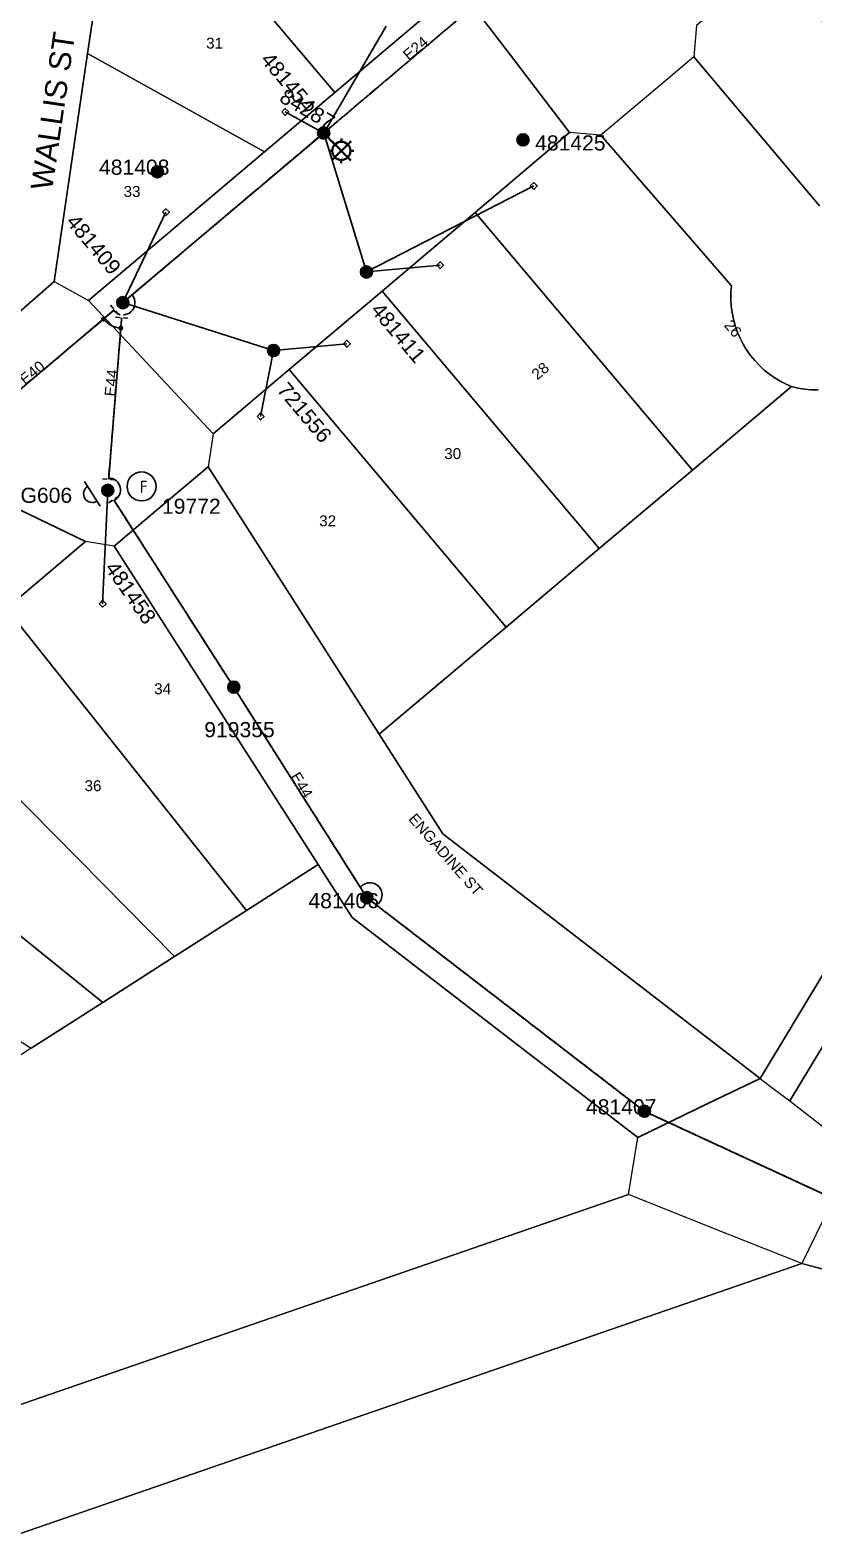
# Model space of a CAD drawing. Header units: metres. Extents: x 259983 to 262112, y 6265371 to 6267114.
# Drawn here: x 261040.3 to 261169.8, y 6265747.6 to 6265995.3 of the extents above; entities that cross this region are included whole.
import ezdxf
from ezdxf.enums import TextEntityAlignment as Align

# ---------------------------------------------------------------- set-up
doc = ezdxf.new("R2010")
doc.units = ezdxf.units.M
doc.linetypes.add('Cable Exist OH', pattern=[1, 1, 0])
doc.layers.get('0').update_dxf_attribs({"color": 6})
for name, color, linetype, lineweight in [('Cadastre Land Parcels_SP_EXT', 9, 'Continuous', 5), ('Cadastre Road Names_SP_HV_LV_SL_EXT', 9, 'Continuous', 5), ('Cadastre Roads_SP_EXT', 9, 'Continuous', 5)]:
    doc.layers.add(name, color=color, linetype=linetype, lineweight=lineweight)
for name, color, linetype in [('Equip_SP_HV_EXT', 7, 'Continuous'), ('Equip_SP_SL_EXT', 7, 'Continuous'), ('Mains_HV_EXT', 7, 'Continuous'), ('Mains_HV_NEW', 2, 'Continuous'), ('Mains_HV_NEW_Hardwired', 2, 'Continuous'), ('Mains_LV_EXT', 7, 'Continuous'), ('Mains_SL_EXT', 7, 'Continuous'), ('OH_Details_SP_MISC', 7, 'Continuous'), ('Services_SP_EXT', 7, 'Continuous'), ('SupportsOH_SP_TR_HV_LV_SL_EXT', 7, 'Continuous')]:
    doc.layers.add(name, color=color, linetype=linetype)
doc.layers.add('Features_HIDE', color=1, linetype='Continuous', plot=False)
doc.styles.add('iecARIAL', font='arial.ttf', dxfattribs={"height": 2})
doc.styles.add('iecISOCP', font='isocp.shx')
doc.styles.add('POLE_LABEL', font='arial.ttf')
doc.styles.get("Standard").update_dxf_attribs({"font": 'arial.ttf'})

# ---------------------------------------------------------------- blocks, each defined once
blk = doc.blocks.new('*U152')
at = {"lineweight": 40}
for p, q in [((0, 0), (1.86, -1.88)), ((4.52, -1.36), (1.32, -4.53)), ((1.33, -1.35), (4.5, -4.55)), ((2.93, -0.88), (2.92, -1.45)), ((0.85, -2.94), (1.42, -2.94)), ((2.91, -5.01), (2.91, -4.45)), ((4.98, -2.96), (4.42, -2.96))]:
    blk.add_line(p, q, dxfattribs=at)
blk.add_circle((2.92, -2.95), 1.5, dxfattribs=at)
at = {"style": 'iecARIAL', "flags": 8}
blk.add_attdef('ASSET_NUM', (1.5, 1.5), '', height=2.5, dxfattribs=at)
for tag, p, height, flags in [('OPERATING_VOLTAGE', (0.98, -1.65), 0.2, 9), ('ORIENTATION', (0.98, -1.85), 0.2, 9), ('OWNED_BY', (0.98, -2.05), 0.2, 9), ('STATE', (0.98, -2.25), 0.2, 9), ('CONSTRUCTED_VOLTAGE', (0.98, -0.65), 0.2, 9), ('CONTROL_TYPE', (0.98, -0.85), 0.2, 9), ('LANTERN_PURPOSE', (0.98, -1.05), 0.2, 9), ('LANTERN_TYPE', (0.98, -1.25), 0.2, 9), ('NO_PHASES', (0.98, -1.45), 0.2, 9), ('USAGE', (0.98, -2.45), 0.2, 9), ('CEXIST', (0.98, -2.65), 0.2, 9), ('LNUMBER', (2.18, -3.25), 2.5, 8), ('CNEW', (0.98, -2.85), 0.2, 9), ('CNUMBER', (0.98, -3.05), 0.2, 9), ('CREMOVE', (0.98, -3.25), 0.2, 9), ('CREPLACE', (0.98, -3.45), 0.2, 9), ('LKINGHEIGHT', (0.98, -3.65), 0.2, 9), ('LBRACKET', (0.98, -3.85), 0.2, 9), ('LBRACKETVOCAB', (0.98, -4.05), 0.2, 9), ('LCATEGORY', (0.98, -4.25), 0.2, 9), ('LCHARGE1', (0.98, -4.45), 0.2, 9), ('LCHARGE1PERCENT', (0.98, -4.65), 0.2, 9), ('LCHARGE2', (0.98, -4.85), 0.2, 9), ('LCHARGE2PERCENT', (0.98, -5.05), 0.2, 9), ('LCHARGE3', (0.98, -5.25), 0.2, 9), ('LCHARGE3PERCENT', (0.98, -5.45), 0.2, 9), ('LEXIST', (0.98, -5.65), 0.2, 9), ('LLAMP', (0.98, -5.85), 0.2, 9), ('LLAMPVOCAB', (0.98, -6.05), 0.2, 9), ('LMAST', (0.98, -6.25), 0.2, 9), ('LMASTVOCAB', (0.98, -6.45), 0.2, 9), ('LNEW', (0.98, -6.65), 0.2, 9), ('LANTNUMBER', (0.98, -6.85), 0.2, 9), ('LOUTREACH', (0.98, -7.25), 0.2, 9), ('LOUTREACHVOCAB', (0.98, -7.45), 0.2, 9), ('STREETNAME', (0.98, -9.25), 0.2, 9), ('SUBURB', (0.98, -9.45), 0.2, 1), ('LRATECODE', (0.98, -7.65), 0.2, 9), ('LREMOVE', (0.98, -7.85), 0.2, 9), ('LREPLACE', (0.98, -8.05), 0.2, 9), ('LTYPE', (0.98, -8.25), 0.2, 9), ('LTYPEVOCAB', (0.98, -8.45), 0.2, 9), ('LEGEND', (0.98, -8.65), 0.2, 9), ('LOCATION', (0.98, -8.85), 0.2, 9), ('NOTES', (0.98, -9.05), 0.2, 9)]:
    blk.add_attdef(tag, p, '', height=height, dxfattribs=dict(flags=flags))
blk = doc.blocks.new('CCP_EXT')
at = {"flags": 9}
blk.add_attdef('NOTES', text='', height=0.2, dxfattribs=at).set_placement((0, -2), align=Align.MIDDLE_LEFT)
blk.add_wipeout([(0, 0.57), (0.57, 0), (0, -0.57), (-0.57, 0)])
blk.add_lwpolyline([(-0.57, 0), (0, 0.57), (0.57, 0), (0, -0.57), (-0.57, 0)])
at = {"flags": 1}
blk.add_attdef('Z', (0, 0), '', height=0.2, dxfattribs=at)
at = {"flags": 9}
for tag, p in [('CCP_TYPE', (0, 0)), ('CONSTRUCTED_VOLTAGE', (0, -0.2)), ('OPERATING_VOLTAGE', (0, -0.6)), ('ORIENTATION', (0, -0.8)), ('OWNED_BY', (0, -1)), ('STATE', (0, -1.8)), ('NO_PHASES', (0, -0.4)), ('USAGE', (0, -1.2)), ('LEGEND', (0, -1.4)), ('LIFE_SUPPORT', (0, -1.6))]:
    blk.add_attdef(tag, text='', height=0.2, dxfattribs=at).set_placement(p, align=Align.MIDDLE_LEFT)
blk = doc.blocks.new('POLE_EXT')
blk.add_hatch(color=256).paths.add_polyline_path([(-1, 0, 1), (1, 0, 1)])
blk.add_lwpolyline([(-1, 0, 1), (1, 0, 1)], format="xyb", close=True)
for tag, height, flags, p in [('pNumber', 2.5, 8, (-17.84, 2.07)), ('OWNED_BY', 0.2, 9, (1.35, -0.4)), ('SPECIAL_USE', 0.2, 9, (1.35, -0.8)), ('STATE', 0.2, 9, (1.35, -1)), ('cLV', 0.2, 9, (1.35, -1.4)), ('hDepth', 0.2, 9, (1.35, -1.6)), ('hDia', 0.2, 9, (1.35, -1.8)), ('cHV', 0.2, 9, (1.35, -2)), ('PARENT', 0.2, 9, (1.35, -0.6)), ('USAGE', 0.2, 9, (1.35, -1.2)), ('LBRACKET', 0.2, 9, (1.35, -2.2)), ('LExisting', 0.2, 9, (1.35, -2.4)), ('cLinedev', 0.2, 9, (1.35, -3.4)), ('pExisting', 0.2, 9, (1.35, -3.8)), ('pFooting', 0.2, 9, (1.35, -4.4)), ('pNew', 0.2, 9, (1.35, -4.6)), ('pRelocate', 0.2, 9, (1.35, -5)), ('LANTNUMBER', 0.2, 9, (1.35, -2.6)), ('LOther', 0.2, 9, (1.35, -2.8)), ('LRemove', 0.2, 9, (1.35, -3)), ('LEGEND', 0.2, 9, (1.35, -3.2)), ('LOCATION', 0.2, 9, (1.35, -3.6)), ('PFNUMBER', 0.2, 9, (1.35, -4)), ('NEWPFNUMBER', 0.2, 9, (1.35, -4.2)), ('pRemove', 0.2, 9, (1.35, -5.2)), ('pReplace', 0.2, 9, (1.35, -5.4)), ('pStay', 0.2, 9, (1.35, -5.6)), ('pType', 0.2, 9, (1.35, -5.8)), ('cspan', 0.2, 9, (1.35, -6)), ('STREETNAME', 0.2, 9, (1.35, -6.2)), ('SUBURB', 0.2, 9, (1.35, -6.4)), ('OPERATED_BY', 0.2, 9, (1.36, -7.01)), ('NOTES', 0.2, 9, (1.35, -6.6)), ('MAINTAINED_BY', 0.2, 9, (1.36, -6.81))]:
    blk.add_attdef(tag, text='', height=height, dxfattribs=dict(flags=flags)).set_placement(p, align=Align.MIDDLE_LEFT)
at = {"style": 'POLE_LABEL'}
for tag, height, flags, p in [('ASSET_NUM', 2.5, 8, (2, 2)), ('STRUCTURE_PLANT_NUMBER', 0.2, 9, (1.35, 0.03)), ('STREET_CODE', 0.2, 9, (1.35, -0.2))]:
    blk.add_attdef(tag, text='', height=height, dxfattribs=dict(at, flags=flags)).set_placement(p, align=Align.MIDDLE_LEFT)
at = {"flags": 1}
blk.add_attdef('Z', (1.35, -7.33), '', height=0.2, dxfattribs=at)
blk = doc.blocks.new('*U151')
blk.add_line((-0.99, -3.98), (2.73, -0.94))
blk.add_lwpolyline([(-0.25, -3.37, 0.414214), (1.78, -3.58, 0.414214), (1.99, -1.55)], format="xyb")
for tag, height, flags, p in [('ASSET_NUM', 2.5, 8, (2, 2)), ('STREET_CODE', 0.2, 9, (1.5, 0)), ('ACTUAL_STATUS', 0.2, 9, (1.5, -0.2)), ('CONSTRUCTED_VOLTAGE', 0.2, 9, (1.5, -0.4)), ('OPERATING_VOLTAGE', 0.2, 9, (1.5, -0.8)), ('ORIENTATION', 0.2, 9, (1.5, -1)), ('OWNED_BY', 0.2, 9, (1.5, -1.2)), ('OPERATED_BY', 0.2, 9, (1.5, -1.4)), ('STATE', 0.2, 9, (1.5, -1.8)), ('SWITCH_TYPE', 0.2, 9, (1.5, -2)), ('NO_PHASES', 0.2, 9, (1.5, -0.6)), ('MAINTAINED_BY', 0.2, 9, (1.5, -1.6)), ('USAGE', 0.2, 9, (1.5, -2.2)), ('LEGEND', 0.2, 9, (1.5, -2.4)), ('STREETNAME', 0.2, 9, (1.5, -2.8)), ('SUBURB', 0.2, 9, (1.5, -3)), ('Z', 0.2, 1, (1.5, -3.6)), ('LOCATION', 0.2, 9, (1.5, -2.6)), ('NOTES', 0.2, 9, (1.5, -3.2)), ('LABEL_ALIGNMENT', 0.2, 9, (1.5, -3.4))]:
    blk.add_attdef(tag, text='', height=height, dxfattribs=dict(flags=flags)).set_placement(p, align=Align.MIDDLE_LEFT)
blk = doc.blocks.new('*U149')
blk.add_circle((0.9, 3.39), 2.4)
at = {"insert": (0.62, 4.31), "char_height": 2, "width": 1.2998, "attachment_point": 1, "style": 'iecISOCP'}
blk.add_mtext('F', dxfattribs=at)
for tag, height, flags, p in [('ASSET_NUM', 2.5, 8, (2, 2)), ('STREET_CODE', 0.2, 9, (1.5, 0)), ('CONSTRUCTED_VOLTAGE', 0.2, 9, (1.5, -0.2)), ('OPERATING_VOLTAGE', 0.2, 9, (1.5, -0.8)), ('ORIENTATION', 0.2, 9, (1.5, -1)), ('OWNED_BY', 0.2, 9, (1.5, -1.2)), ('STATE', 0.2, 9, (1.5, -1.4)), ('STREETNAME', 0.2, 9, (1.5, -2.2)), ('SUBURB', 0.2, 9, (1.5, -2.4)), ('FLITE_NUMBER', 0.2, 9, (1.5, -0.4)), ('USAGE', 0.2, 9, (1.5, -1.6)), ('LEGEND', 0.2, 9, (1.5, -1.8)), ('LOCATION', 0.2, 9, (1.5, -2)), ('INDICATOR_TYPE', 0.2, 9, (1.5, -0.6)), ('Z', 0.2, 1, (1.5, -2.8)), ('NOTES', 0.2, 9, (1.5, -2.6))]:
    blk.add_attdef(tag, text='', height=height, dxfattribs=dict(flags=flags)).set_placement(p, align=Align.MIDDLE_LEFT)
blk = doc.blocks.new('End Shackle_NEW')
blk.add_line((1, 1.81), (-1, 1.81))
at = {"flags": 1}
blk.add_attdef('Z', (0, 0), '', height=0.2, dxfattribs=at)
at = {"flags": 9}
for tag, p in [('CONNECTOR_TYPE', (0, 0)), ('CONSTRUCTED_VOLTAGE', (0, -0.2)), ('OPERATING_VOLTAGE', (0, -0.6)), ('ORIENTATION', (0, -0.8)), ('OWNED_BY', (0, -1)), ('STATE', (0, -1.2)), ('OPERATED_BY', (0, -2.01)), ('NO_PHASES', (0, -0.4)), ('USAGE', (0, -1.4)), ('NOTES', (0, -1.6)), ('MAINTAINED_BY', (0, -1.81))]:
    blk.add_attdef(tag, text='', height=0.2, dxfattribs=at).set_placement(p, align=Align.MIDDLE_LEFT)
blk.add_wipeout([(-0.25, 0), (-0.25, 1.81), (0.25, 1.82), (0.25, 0)])
blk = doc.blocks.new('*U158')
blk.add_line((1, 2.51), (-1, 2.51))
at = {"flags": 1}
blk.add_attdef('Z', (0, 0), '', height=0.2, dxfattribs=at)
at = {"flags": 9}
for tag, p in [('CONNECTOR_TYPE', (0, 0)), ('CONSTRUCTED_VOLTAGE', (0, -0.2)), ('OPERATING_VOLTAGE', (0, -0.6)), ('ORIENTATION', (0, -0.8)), ('OWNED_BY', (0, -1)), ('STATE', (0, -1.2)), ('OPERATED_BY', (0, -2.01)), ('NO_PHASES', (0, -0.4)), ('USAGE', (0, -1.4)), ('NOTES', (0, -1.6)), ('MAINTAINED_BY', (0, -1.81))]:
    blk.add_attdef(tag, text='', height=0.2, dxfattribs=at).set_placement(p, align=Align.MIDDLE_LEFT)
blk.add_wipeout([(-0.25, 0), (-0.25, 2.51), (0.25, 2.51), (0.25, 0)])
blk = doc.blocks.new('BOND POINT')
blk.add_hatch(color=256).paths.add_polyline_path([(-1, 0, 1), (1, 0, 1)])
blk.add_lwpolyline([(-1, 0, 1), (1, 0, 1)], format="xyb", close=True)

msp = doc.modelspace()

# ---------------------------------------------------------------- linework, layer by layer
at = {"layer": 'Cadastre Land Parcels_SP_EXT', "linetype": 'Continuous'}
for points in [[(261111.26, 6266002.25), (261089.44, 6266028.08), (261075.5, 6266003.01), (261090.76, 6265984.95), (261111.26, 6266002.25)], [(261075.5, 6266003.01), (261052.1, 6266006.45), (261049.86, 6265991.35), (261079.11, 6265975.11), (261090.76, 6265984.95), (261075.5, 6266003.01)], [(261079.11, 6265975.11), (261049.86, 6265991.35), (261044.34, 6265953.68), (261050, 6265950.53), (261079.11, 6265975.11)], [(261134.71, 6265977.85), (261129.56, 6265978.29), (261113.94, 6265965.11), (261149.86, 6265922.54), (261166.24, 6265936.34), (261165.48, 6265936.66), (261164.48, 6265937.16), (261163.52, 6265937.73), (261162.61, 6265938.36), (261161.74, 6265939.05), (261160.92, 6265939.81), (261160.16, 6265940.62), (261159.45, 6265941.48), (261158.81, 6265942.38), (261158.24, 6265943.34), (261157.73, 6265944.32), (261157.29, 6265945.35), (261156.92, 6265946.4), (261156.63, 6265947.47), (261156.42, 6265948.56), (261156.28, 6265949.66), (261156.21, 6265950.78), (261156.23, 6265951.89), (261156.33, 6265953), (261134.71, 6265977.85)], [(261149.86, 6265922.54), (261113.94, 6265965.11), (261098.57, 6265952.12), (261134.46, 6265909.57), (261149.86, 6265922.54)], [(261134.46, 6265909.57), (261098.57, 6265952.12), (261083.2, 6265939.15), (261119.08, 6265896.61), (261134.46, 6265909.57)], [(261119.08, 6265896.61), (261083.2, 6265939.15), (261070.62, 6265928.55), (261069.81, 6265923.05), (261098.09, 6265878.9), (261119.08, 6265896.61)], [(261087.98, 6265857.37), (261054.29, 6265909.98), (261049.52, 6265910.75), (261036.46, 6265899.69), (261076.15, 6265849.78), (261087.98, 6265857.37)], [(261076.15, 6265849.78), (261036.46, 6265899.69), (261020.61, 6265886.32), (261064.26, 6265842.18), (261076.15, 6265849.78)], [(261064.26, 6265842.18), (261020.61, 6265886.32), (261004.76, 6265872.95), (261052.4, 6265834.59), (261064.26, 6265842.18)], [(261052.4, 6265834.59), (261004.76, 6265872.95), (260988.92, 6265859.58), (261040.53, 6265827), (261052.4, 6265834.59)], [(261140.84, 6265812.29), (261093.59, 6265848.63), (261087.98, 6265857.37), (261076.15, 6265849.78), (261064.26, 6265842.18), (261052.4, 6265834.59), (261040.53, 6265827), (261037.16, 6265824.83), (261018.51, 6265812.9), (261008.64, 6265806.57), (260992.93, 6265800.95), (260972.09, 6265793.49), (260949.36, 6265785.35), (260916.24, 6265773.48), (260917.84, 6265753.78), (260921.79, 6265749.89), (260977.02, 6265746.83), (261139.29, 6265802.84), (261140.84, 6265812.29)], [(261221.36, 6265805.15), (261178.13, 6265838.46), (261165.96, 6265818.3), (261176.95, 6265809.81), (261217.63, 6265798.98), (261221.36, 6265805.15)], [(261213.81, 6265779.2), (261167.92, 6265791.42), (260979.86, 6265726.51), (260918.24, 6265729.96), (260912.52, 6265727.19), (260895.1, 6265701.7), (260891.61, 6265657.46), (260932.66, 6265632.41), (260951.64, 6265633.11), (261142.17, 6265640.11), (261154.4, 6265649.49), (261281.44, 6265746.97), (261291.83, 6265754.93), (261289.73, 6265761.01), (261247.29, 6265760.7), (261228.1, 6265775.39), (261213.81, 6265779.2)]]:
    msp.add_lwpolyline(points, close=True, dxfattribs=at)
for points in [[(261198.99, 6265964.01), (261163.1, 6266006.57), (261150.53, 6265995.97), (261150.09, 6265990.82), (261170.86, 6265966.2)], [(261170.62, 6265935.77), (261169.51, 6265935.8), (261168.41, 6265935.9), (261167.31, 6265936.09), (261166.24, 6265936.34), (261149.86, 6265922.54), (261134.46, 6265909.57), (261119.08, 6265896.61), (261098.09, 6265878.9), (261108.62, 6265862.45), (261161.06, 6265822.04), (261221.78, 6265922.59)]]:
    msp.add_lwpolyline(points, dxfattribs=at)
at = {"layer": 'Cadastre Roads_SP_EXT', "linetype": 'Continuous'}
for points in [[(261170.86, 6265966.2), (261150.09, 6265990.82), (261141.53, 6265983.61), (261134.71, 6265977.85), (261156.33, 6265953), (261156.23, 6265951.89), (261156.21, 6265950.78), (261156.28, 6265949.66), (261156.42, 6265948.56), (261156.63, 6265947.47), (261156.92, 6265946.4), (261157.29, 6265945.35), (261157.73, 6265944.32), (261158.24, 6265943.34), (261158.81, 6265942.38), (261159.45, 6265941.48), (261160.16, 6265940.62), (261160.92, 6265939.81), (261161.74, 6265939.05), (261162.61, 6265938.36), (261163.52, 6265937.73), (261164.48, 6265937.16), (261165.48, 6265936.66), (261166.24, 6265936.34), (261167.31, 6265936.09), (261168.41, 6265935.9), (261169.51, 6265935.8), (261170.62, 6265935.77)], [(261221.78, 6265922.59), (261161.06, 6265822.04), (261163.23, 6265820.38), (261165.96, 6265818.3), (261178.13, 6265838.46)]]:
    msp.add_lwpolyline(points, dxfattribs=at)
for points in [[(261217.63, 6265798.98), (261176.95, 6265809.81), (261172.63, 6265801.02), (261167.92, 6265791.42), (261213.81, 6265779.2), (261215.74, 6265789.19), (261217.63, 6265798.98)], [(261167.92, 6265791.42), (261155.71, 6265796.28), (261139.29, 6265802.84), (260977.02, 6265746.83), (260921.79, 6265749.89), (260920, 6265739.84), (260918.24, 6265729.96), (260979.86, 6265726.51), (261167.92, 6265791.42)]]:
    msp.add_lwpolyline(points, close=True, dxfattribs=at)
at = {"layer": 'Features_HIDE', "linetype": 'Continuous'}
msp.add_lwpolyline([(261030.84, 6265999.78), (261028.63, 6265984.72), (261026.42, 6265969.66), (261024.11, 6265954.57), (261021.04, 6265933.47), (261033.98, 6265944.69), (261044.34, 6265953.68), (261049.86, 6265991.35), (261052.1, 6266006.45)], dxfattribs=at)
for points in [[(261049.52, 6265910.75), (261032.58, 6265918.88), (261019.8, 6265925.02), (261007.13, 6265914.32), (260989.18, 6265899.18), (260977.55, 6265889.34), (260965.88, 6265879.51), (260953.8, 6265869.28), (260939.12, 6265856.89), (260918.63, 6265839.58), (260906.99, 6265829.75), (260912.16, 6265814.12), (260917.14, 6265799.05), (260935.87, 6265814.85), (260949.71, 6265826.51), (260962, 6265836.89), (260974.3, 6265847.27), (260985.99, 6265857.11), (260988.92, 6265859.58), (261004.76, 6265872.95), (261020.61, 6265886.32), (261036.46, 6265899.69), (261049.52, 6265910.75)], [(261098.09, 6265878.9), (261069.81, 6265923.05), (261061.17, 6265915.78), (261054.29, 6265909.98), (261087.98, 6265857.37), (261093.59, 6265848.63), (261140.84, 6265812.29), (261152.42, 6265817.87), (261161.06, 6265822.04), (261108.62, 6265862.45), (261098.09, 6265878.9)]]:
    msp.add_lwpolyline(points, close=True, dxfattribs=at)
at = {"layer": 'Mains_HV_EXT', "color": 7, "linetype": 'Cable Exist OH'}
for points in [[(261053.2, 6265919.19), (261055.71, 6265950.2)], [(261055.61, 6265915.43), (261053.2, 6265919.19)]]:
    msp.add_lwpolyline(points, dxfattribs=at)
at = {"layer": 'Mains_HV_EXT', "linetype": 'Cable Exist OH'}
msp.add_lwpolyline([(261209.96, 6265785.17), (261141.91, 6265816.6), (261096.03, 6265851.89), (261074.03, 6265886.67), (261055.61, 6265915.43)], dxfattribs=at)
at = {"layer": 'Mains_HV_NEW_Hardwired', "color": 7, "linetype": 'Continuous'}
msp.add_arc((261055.71, 6265950.2), 4.22, 220.1796, 265.3773, dxfattribs=at).dxf.unprotected_set("ltscale", 0)
at = {"layer": 'Mains_LV_EXT', "linetype": 'Cable Exist OH'}
for points in [[(261088.9, 6265978.23), (261116.17, 6266001.27)], [(261023.54, 6265923.03), (261055.71, 6265950.2)], [(261055.71, 6265950.2), (261053.2, 6265919.19)], [(261096.03, 6265851.89), (261141.91, 6265816.6), (261213.07, 6265783.73)]]:
    msp.add_lwpolyline(points, dxfattribs=at)
at = {"layer": 'Mains_LV_EXT', "linetype": 'Continuous'}
for points in [[(261054.18, 6265948.9, 0.999996), (261057.24, 6265951.49)], [(261054.27, 6265917.52, 0.774059), (261053.37, 6265921.24)], [(261097.62, 6265850.67, 1.19661), (261094.96, 6265853.58)]]:
    msp.add_lwpolyline(points, format="xyb", dxfattribs=at)
at = {"layer": 'Mains_SL_EXT', "linetype": 'Cable Exist OH'}
for points in [[(261146.84, 6266027.18), (261118.19, 6266002.98), (261088.9, 6265978.23)], [(261055.39, 6265949.93), (261023.54, 6265923.03)]]:
    msp.add_lwpolyline(points, dxfattribs=at)
at = {"layer": 'OH_Details_SP_MISC', "color": 7, "linetype": 'Continuous', "flags": 128}
msp.add_lwpolyline([(261023.54, 6265923.03), (261055.71, 6265950.2), (261053.2, 6265919.19)], dxfattribs=at)
at = {"layer": 'Services_SP_EXT'}
for points in [[(261099.23, 6265995.89), (261088.9, 6265978.23)], [(261095.99, 6265955.27), (261088.9, 6265978.23)], [(261080.62, 6265942.3), (261055.71, 6265950.2)]]:
    msp.add_lwpolyline(points, dxfattribs=at)

# ---------------------------------------------------------------- block references
at = {"layer": 'Equip_SP_HV_EXT'}
ref = msp.add_blockref('*U149', (261057.9, 6265916.45), dxfattribs=at)
ref.add_attrib('ASSET_NUM', '19772', dxfattribs={"layer": '0', "height": 2.5}).set_placement((261062.17, 6265917.81), align=Align.TOP_LEFT)
ref = msp.add_blockref('*U151', (261053.2, 6265919.19), dxfattribs=dict(at, rotation=262.9298589787966))
ref.add_attrib('ASSET_NUM', 'G606', dxfattribs={"layer": '0', "height": 2.5}).set_placement((261038.78, 6265918.37), align=Align.MIDDLE_LEFT)
at = {"layer": 'Equip_SP_SL_EXT'}
ref = msp.add_blockref('*U152', (261088.9, 6265978.23), dxfattribs=at)
ref.add_attrib('ASSET_NUM', '84287', dxfattribs={"layer": 'Features_HIDE', "height": 2.5, "rotation": 329.8418, "style": 'iecARIAL'}).set_placement((261090.4, 6265979.73), align=Align.MIDDLE_RIGHT)
at = {"layer": 'Features_HIDE'}
ref = msp.add_blockref('POLE_EXT', (261061.41, 6265971.83), dxfattribs=at)
ref.add_attrib('ASSET_NUM', '481408', dxfattribs={"height": 2.5, "style": 'POLE_LABEL'}).set_placement((261063.41, 6265972.58), align=Align.MIDDLE_RIGHT)
at = {"layer": 'Mains_HV_NEW_Hardwired', "color": 7, "linetype": 'Continuous', "xscale": 0.3, "yscale": 0.3, "zscale": 0.3}
for p in [(261052.48, 6265947.47), (261055.37, 6265945.99)]:
    msp.add_blockref('BOND POINT', p, dxfattribs=at).dxf.unprotected_set("ltscale", 0)
at = {"layer": 'SupportsOH_SP_TR_HV_LV_SL_EXT'}
ref = msp.add_blockref('POLE_EXT', (261121.85, 6265977.09), dxfattribs=at)
ref.add_attrib('ASSET_NUM', '481425', dxfattribs={"layer": '0', "height": 2.5, "rotation": 0.0069, "style": 'POLE_LABEL'}).set_placement((261123.85, 6265977.84), align=Align.TOP_LEFT)
ref = msp.add_blockref('POLE_EXT', (261095.99, 6265955.27), dxfattribs=at)
ref.add_attrib('ASSET_NUM', '481411', dxfattribs={"layer": '0', "height": 2.5, "rotation": 310, "style": 'POLE_LABEL'}).set_placement((261098.47, 6265950.5), align=Align.TOP_LEFT)
ref = msp.add_blockref('POLE_EXT', (261074.03, 6265886.67), dxfattribs=at)
ref.add_attrib('ASSET_NUM', '919355', dxfattribs={"layer": '0', "height": 2.5, "style": 'POLE_LABEL'}).set_placement((261080.81, 6265879.65), align=Align.MIDDLE_RIGHT)
ref = msp.add_blockref('POLE_EXT', (261096.03, 6265851.89), dxfattribs=at)
ref.add_attrib('ASSET_NUM', '481406', dxfattribs={"layer": '0', "height": 2.5, "style": 'POLE_LABEL'}).set_placement((261098.03, 6265852.64), align=Align.TOP_RIGHT)
ref = msp.add_blockref('POLE_EXT', (261141.91, 6265816.6), dxfattribs=at)
ref.add_attrib('ASSET_NUM', '481407', dxfattribs={"layer": '0', "height": 2.5, "rotation": 0.0688, "style": 'POLE_LABEL'}).set_placement((261143.91, 6265817.35), align=Align.MIDDLE_RIGHT)

# ---------------------------------------------------------------- texts
at = {"layer": 'Cadastre Land Parcels_SP_EXT'}
for s, p in [('31', (261069.47, 6265992.18)), ('33', (261055.83, 6265967.67)), ('30', (261108.83, 6265924.36)), ('32', (261088.16, 6265913.25)), ('34', (261060.88, 6265885.51)), ('36', (261049.37, 6265869.49))]:
    msp.add_text(s, height=1.8, dxfattribs=at).set_placement(p)
for s, rotation, p in [('26', 310.1544, (261154.99, 6265946.42)), ('28', 40.1509, (261124.21, 6265937.34))]:
    msp.add_text(s, height=1.8, rotation=rotation, dxfattribs=at).set_placement(p)
at = {"layer": 'Cadastre Road Names_SP_HV_LV_SL_EXT', "color": 4}
msp.add_text('WALLIS ST', height=3.6, rotation=81.64, dxfattribs=at).set_placement((261044, 6265968.6))
at = {"layer": 'Cadastre Roads_SP_EXT'}
msp.add_text('ENGADINE ST', height=1.8, rotation=311.2168, dxfattribs=at).set_placement((261102.79, 6265864.83))
at = {"layer": 'Mains_LV_EXT'}
for s, rotation, p in [('E24', 40.1942, (261102.96, 6265990.11)), ('E40', 39.0857, (261039.53, 6265936.54)), ('E44', 84.302, (261054.45, 6265934.64)), ('E44', 301.1813, (261083.35, 6265871.94))]:
    msp.add_text(s, height=1.8, rotation=rotation, dxfattribs=at).set_placement(p)

# ---------------------------------------------------------------- next in the draw order: block references
at = {"layer": 'Services_SP_EXT'}
for p in [(261082.55, 6265981.72), (261123.63, 6265969.48), (261062.82, 6265965.14), (261108.15, 6265956.4), (261092.74, 6265943.41), (261078.47, 6265931.4), (261052.36, 6265900.46)]:
    msp.add_blockref('CCP_EXT', p, dxfattribs=at)

# ---------------------------------------------------------------- next in the draw order: linework, layer by layer
at = {"layer": 'Features_HIDE', "linetype": 'Continuous'}
msp.add_lwpolyline([(261129.56, 6265978.29), (261119.78, 6265991.09), (261111.26, 6266002.25), (261090.76, 6265984.95), (261079.11, 6265975.11), (261050, 6265950.53), (261061.2, 6265938.59), (261070.62, 6265928.55), (261083.2, 6265939.15), (261098.57, 6265952.12), (261113.94, 6265965.11), (261129.56, 6265978.29)], close=True, dxfattribs=at)
at = {"layer": 'Mains_LV_EXT', "linetype": 'Cable Exist OH'}
for points in [[(261055.71, 6265950.2), (261088.9, 6265978.23)], [(261053.2, 6265919.19), (261074.03, 6265886.67), (261096.03, 6265851.89)]]:
    msp.add_lwpolyline(points, dxfattribs=at)
at = {"layer": 'Mains_SL_EXT', "linetype": 'Cable Exist OH'}
for points in [[(261088.9, 6265978.23), (261055.71, 6265950.2), (261055.39, 6265949.93)], [(261213.11, 6265783.71), (261141.91, 6265816.6), (261096.03, 6265851.89), (261074.03, 6265886.67), (261053.2, 6265919.19), (261055.71, 6265950.31)]]:
    msp.add_lwpolyline(points, dxfattribs=at)
at = {"layer": 'OH_Details_SP_MISC', "color": 7, "linetype": 'Continuous', "flags": 128}
for points in [[(261055.71, 6265950.2), (261088.9, 6265978.23)], [(261053.2, 6265919.19), (261074.03, 6265886.67)]]:
    msp.add_lwpolyline(points, dxfattribs=at)
at = {"layer": 'Services_SP_EXT'}
for points in [[(261082.55, 6265981.72), (261088.9, 6265978.23)], [(261123.63, 6265969.48), (261095.99, 6265955.27)], [(261062.82, 6265965.14), (261055.71, 6265950.2)], [(261108.15, 6265956.4), (261095.99, 6265955.27)], [(261078.47, 6265931.4), (261080.62, 6265942.3)], [(261092.74, 6265943.41), (261080.62, 6265942.3)], [(261052.36, 6265900.46), (261053.2, 6265919.19)]]:
    msp.add_lwpolyline(points, dxfattribs=at)

# ---------------------------------------------------------------- next in the draw order: block references
at = {"layer": 'SupportsOH_SP_TR_HV_LV_SL_EXT'}
ref = msp.add_blockref('POLE_EXT', (261088.9, 6265978.23), dxfattribs=at)
ref.add_attrib('ASSET_NUM', '481454', dxfattribs={"layer": '0', "height": 2.5, "rotation": 310, "style": 'POLE_LABEL'}).set_placement((261085.27, 6265980.85), align=Align.BOTTOM_RIGHT)
ref = msp.add_blockref('POLE_EXT', (261080.62, 6265942.3), dxfattribs=at)
ref.add_attrib('ASSET_NUM', '721556', dxfattribs={"layer": '0', "height": 2.5, "rotation": 310, "style": 'POLE_LABEL'}).set_placement((261082, 6265936.53), align=Align.MIDDLE_LEFT)

# ---------------------------------------------------------------- next in the draw order: block references
at = {"layer": 'Mains_HV_NEW', "color": 7, "linetype": 'Continuous'}
for name, p, rotation in [('*U158', (261055.71, 6265950.2), 175.3772999744422), ('End Shackle_NEW', (261053.2, 6265919.19), 212.634987396522)]:
    msp.add_blockref(name, p, dxfattribs=dict(at, rotation=rotation)).dxf.unprotected_set("ltscale", 0)

# ---------------------------------------------------------------- next in the draw order: linework, layer by layer
at = {"layer": 'Mains_HV_EXT', "color": 7, "linetype": 'Cable Exist OH'}
msp.add_lwpolyline([(261055.71, 6265950.2), (261023.54, 6265923.03)], dxfattribs=at)

# ---------------------------------------------------------------- next in the draw order: block references
at = {"layer": 'Mains_HV_NEW', "color": 7, "linetype": 'Continuous', "rotation": 355.273941160297}
msp.add_blockref('End Shackle_NEW', (261053.2, 6265919.19), dxfattribs=at).dxf.unprotected_set("ltscale", 0)

# ---------------------------------------------------------------- next in the draw order: block references
at = {"layer": 'Mains_HV_NEW', "color": 7, "linetype": 'Continuous', "rotation": 130.1795516617586}
msp.add_blockref('End Shackle_NEW', (261055.71, 6265950.2), dxfattribs=at).dxf.unprotected_set("ltscale", 0)
at = {"layer": 'SupportsOH_SP_TR_HV_LV_SL_EXT'}
ref = msp.add_blockref('POLE_EXT', (261053.2, 6265919.19), dxfattribs=at)
ref.add_attrib('ASSET_NUM', '481458', dxfattribs={"layer": '0', "height": 2.5, "rotation": 305, "style": 'POLE_LABEL'}).set_placement((261061.36, 6265898.24), align=Align.TOP_RIGHT)

# ---------------------------------------------------------------- next in the draw order: block references
ref = msp.add_blockref('POLE_EXT', (261055.71, 6265950.2), dxfattribs=at)
ref.add_attrib('ASSET_NUM', '481409', dxfattribs={"layer": '0', "height": 2.5, "rotation": 310, "style": 'POLE_LABEL'}).set_placement((261054.63, 6265955.37), align=Align.MIDDLE_RIGHT)

doc.saveas('drawing.dxf')
